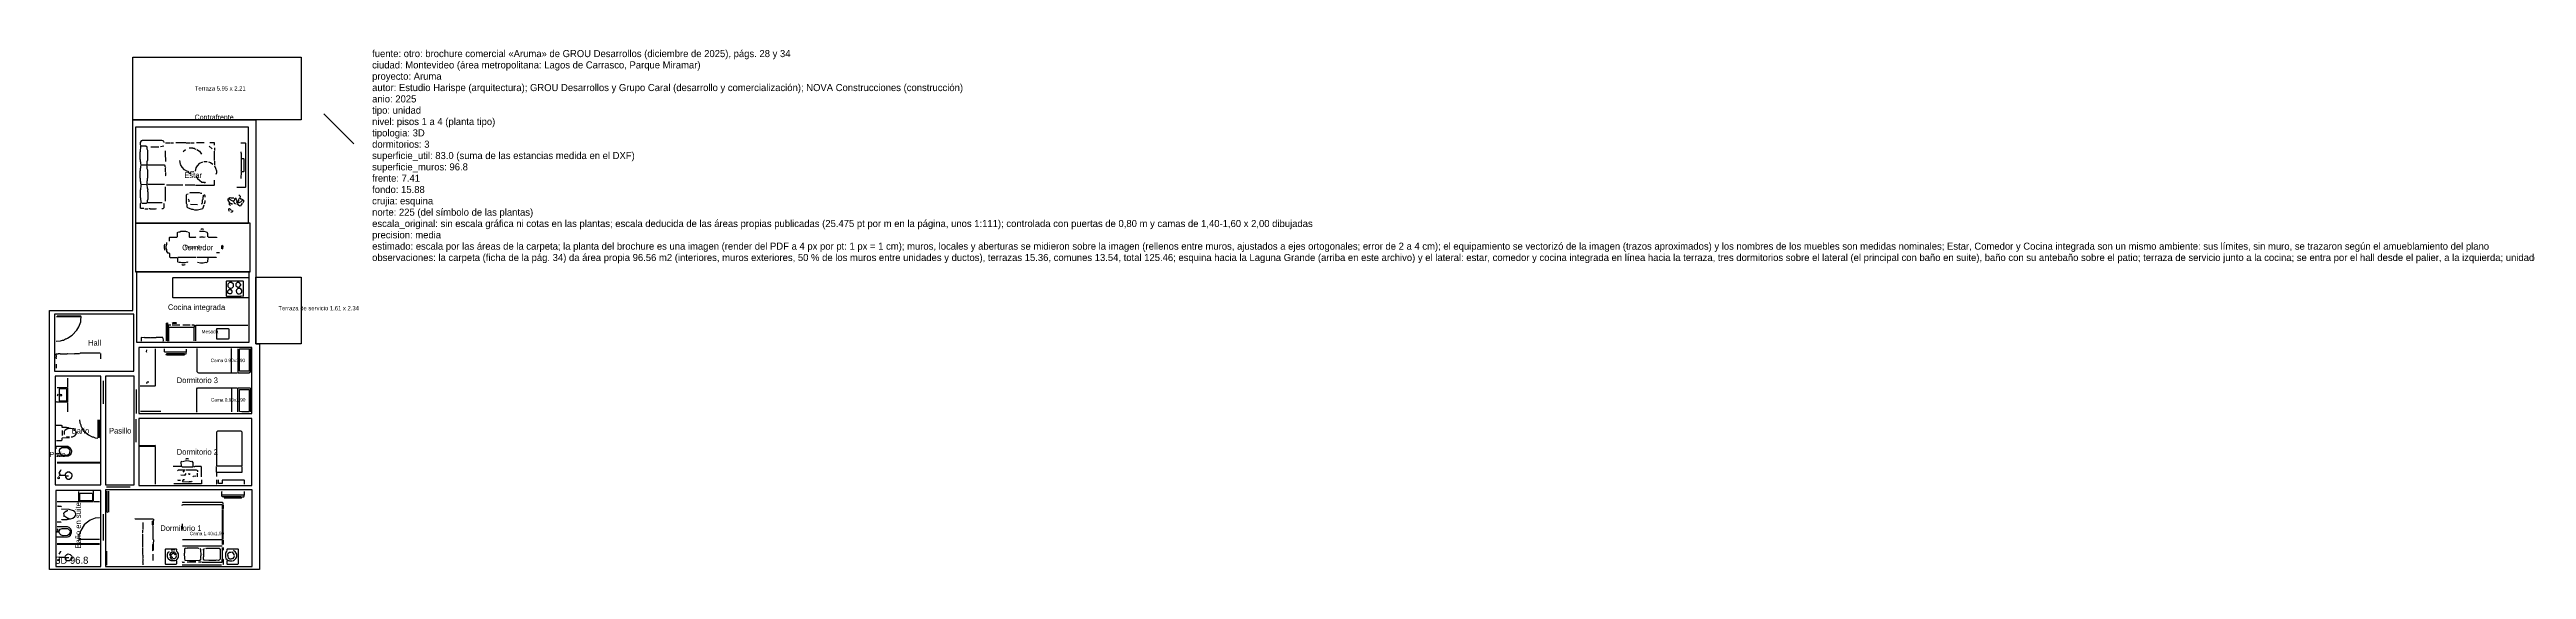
# Model space of a CAD drawing. Header units: metres. Extents: x 0 to 133, y 0 to 18.
# Drawn here: x 0 to 87.5, y 0 to 18.4 of the extents above; entities that cross this region are included whole.
import ezdxf

# ---------------------------------------------------------------- set-up
doc = ezdxf.new("R2010")
doc.units = ezdxf.units.M
for name, color, linetype in [('Trazo_Cotas', 9, 'Continuous'), ('Trazo_Datos', 7, 'Continuous'), ('Trazo_Entrada', 1, 'Continuous'), ('Trazo_Equipamiento', 8, 'Continuous'), ('Trazo_Estancias', 3, 'Continuous'), ('Trazo_Fachada', 30, 'Continuous'), ('Trazo_Norte', 1, 'Continuous'), ('Trazo_Puertas', 1, 'Continuous'), ('Trazo_Unidad', 7, 'Continuous'), ('Trazo_Ventanas', 5, 'Continuous')]:
    doc.layers.add(name, color=color, linetype=linetype)

msp = doc.modelspace()

# ---------------------------------------------------------------- linework, layer by layer
at = {"layer": 'Trazo_Cotas'}
for points in [[(8.89, 15.88), (2.94, 15.88), (2.94, 18.09), (8.89, 18.09)], [(8.89, 7.97), (7.28, 7.97), (7.28, 10.32), (8.89, 10.32)]]:
    msp.add_lwpolyline(points, close=True, dxfattribs=at)
at = {"layer": 'Trazo_Entrada'}
msp.add_line((0, 8.06), (0, 8.93), dxfattribs=at)
at = {"layer": 'Trazo_Equipamiento', "color": 9}
for p, q in [((3.58, 14.92), (3.86, 14.92)), ((4.04, 14.95), (3.92, 14.92)), ((4.1, 15.06), (4.26, 15.06)), ((4.28, 15.06), (4.38, 15.06)), ((4.81, 15.06), (4.46, 15.06)), ((4.83, 15.06), (4.98, 15.06)), ((5, 15.06), (5.11, 15.06)), ((5.46, 15.06), (5.19, 15.06)), ((5.64, 14.95), (5.74, 14.85)), ((5.82, 14.89), (5.82, 14.79)), ((4.09, 14.04), (4.09, 14.17)), ((4.62, 14.31), (4.6, 14.44)), ((4.8, 14.82), (4.72, 14.75)), ((5.1, 14.04), (4.98, 14.03)), ((5.45, 14.4), (5.56, 14.4)), ((5.82, 14.44), (5.82, 14.77)), ((5.82, 14.42), (5.82, 14.27)), ((6.77, 14.04), (6.76, 13.81)), ((3.43, 13.58), (3.24, 13.59)), ((4.06, 13.59), (3.46, 13.59)), ((4.71, 13.57), (4.13, 13.57)), ((5.13, 13.57), (4.79, 13.57)), ((3.37, 12.73), (3.47, 12.73)), ((5.22, 12.88), (4.98, 12.89)), ((6.36, 12.75), (6.43, 12.68)), ((6.72, 12.83), (6.61, 12.91)), ((6.08, 11.32), (6.08, 11.44)), ((1.11, 8.92), (0.24, 8.92)), ((1.8, 7.63), (1.8, 7.44)), ((4.05, 7.79), (4.05, 7.68)), ((4.83, 7.67), (4.06, 7.67)), ((4.84, 7.68), (4.84, 7.78)), ((6.42, 6.95), (6.42, 7.8)), ((6.65, 7.79), (6.65, 6.95)), ((6.42, 6.4), (6.42, 5.56)), ((6.43, 6.94), (6.64, 6.94)), ((6.43, 6.41), (6.64, 6.41)), ((6.65, 5.57), (6.65, 6.4)), ((5.9, 3.44), (5.9, 3.64)), ((6.79, 3.65), (5.91, 3.65)), ((2.08, 2.76), (2.08, 2.02)), ((5.23, 3.27), (5.22, 3.4)), ((5.9, 3.42), (5.9, 3.28)), ((6.09, 2.63), (6.87, 2.63)), ((6.88, 2.64), (6.88, 2.75)), ((6.78, 2.57), (6.17, 2.57)), ((3.29, 1.66), (3.29, 1.41)), ((3.66, 1.06), (3.66, 1.55)), ((4.68, 1.61), (4.68, 1.41)), ((4.7, 1.06), (6.1, 1.06)), ((2.02, 0.15), (2.02, 0.65)), ((3.66, 0.32), (3.66, 0.54)), ((4.68, 0.16), (6.07, 0.16)), ((5.16, 0.26), (4.86, 0.26)), ((5.37, 0.26), (5.26, 0.26)), ((6.11, 0.37), (6.11, 0.67))]:
    msp.add_line(p, q, dxfattribs=at)
at = {"layer": 'Trazo_Equipamiento', "color": 8}
for p, q in [((4.2, 8.54), (4.2, 8.06)), ((4.33, 8.64), (4.6, 8.64)), ((4.71, 8.64), (4.97, 8.64)), ((5.11, 8.07), (5.11, 8.54)), ((0.63, 6.41), (0.27, 6.41)), ((0.63, 6.76), (0.63, 6.42)), ((0.63, 6.4), (0.63, 5.92)), ((0.63, 5.9), (0.63, 5.57)), ((1.71, 5.28), (1.71, 4.65)), ((0.44, 4.91), (0.44, 4.73)), ((0.7, 4.65), (0.45, 4.63)), ((0.53, 4.76), (0.53, 4.88)), ((1.77, 3.78), (0.27, 3.78)), ((0.27, 3.76), (1.77, 3.76)), ((0.57, 3.31), (0.67, 3.31)), ((1.04, 2.41), (1.04, 2.75)), ((1.54, 2.76), (1.54, 2.41)), ((0.27, 2.4), (1.03, 2.4)), ((1.05, 2.4), (1.53, 2.4)), ((1.55, 2.4), (1.76, 2.4)), ((0.27, 0.92), (1.76, 0.92)), ((0.27, 0.89), (1.76, 0.89)), ((1.04, 1.07), (1.76, 1.07))]:
    msp.add_line(p, q, dxfattribs=at)
at = {"layer": 'Trazo_Equipamiento', "color": 9}
for points in [[(4.05, 15.07), (4.03, 15.12), (3.96, 15.14), (3.8, 15.14), (3.79, 15.15), (3.27, 15.14), (3.26, 15.13), (3.23, 15.13), (3.2, 15.08), (3.2, 15), (3.22, 14.96)], [(3.23, 14.29), (3.22, 14.31), (3.22, 14.38), (3.21, 14.39), (3.21, 14.47), (3.2, 14.48), (3.2, 14.75), (3.21, 14.76), (3.22, 14.94)], [(3.45, 14.29), (3.45, 14.4), (3.47, 14.46), (3.47, 14.79), (3.45, 14.84), (3.45, 14.91), (3.4, 14.95), (3.36, 14.94), (3.33, 14.95), (3.23, 14.95)], [(5.18, 14.83), (5.14, 14.84), (5.12, 14.86), (5.07, 14.86), (5.06, 14.87), (4.93, 14.87)], [(5.82, 14.98), (5.82, 15.06), (5.66, 15.06)], [(6.76, 15.06), (6.91, 15.06), (6.92, 15.05), (6.92, 13.5), (6.91, 13.49), (6.61, 13.49)], [(3.23, 13.6), (3.22, 13.62), (3.22, 13.69), (3.21, 13.7), (3.21, 13.81), (3.2, 13.82), (3.2, 14.07), (3.21, 14.08), (3.21, 14.17), (3.22, 14.18), (3.22, 14.25), (3.23, 14.27)], [(3.44, 14.27), (3.42, 14.28), (3.24, 14.28)], [(3.45, 13.6), (3.45, 13.72), (3.46, 13.73), (3.46, 13.82), (3.47, 13.83), (3.47, 14.1), (3.45, 14.14), (3.45, 14.26)], [(4.11, 14.19), (4.08, 14.22), (4.08, 14.26), (4.06, 14.28), (3.46, 14.28)], [(4.1, 14.56), (4.1, 14.75), (4.09, 14.78)], [(4.1, 14.54), (4.09, 14.53), (4.09, 14.4)], [(4.1, 14.02), (4.11, 14.01), (4.1, 14), (4.1, 13.91), (4.11, 13.9)], [(4.92, 14.03), (4.9, 14.05), (4.85, 14.06), (4.77, 14.11), (4.68, 14.2), (4.62, 14.3)], [(4.97, 14.02), (4.97, 13.99), (4.96, 13.98), (4.93, 13.98), (4.92, 14)], [(5.15, 14.06), (5.18, 14.18), (5.22, 14.25), (5.31, 14.34), (5.41, 14.39)], [(5.2, 14.83), (5.29, 14.77), (5.37, 14.66)], [(5.61, 14.39), (5.68, 14.37), (5.76, 14.31)], [(5.82, 14.25), (5.86, 14.17), (5.89, 14.07), (5.89, 14), (5.87, 13.94)], [(6.76, 14.75), (6.76, 14.71), (6.77, 14.7), (6.77, 14.51), (6.78, 14.5)], [(6.77, 14.06), (6.78, 14.1), (6.78, 14.49)], [(6.78, 14.05), (6.86, 14.05), (6.87, 14.06), (6.87, 14.49), (6.86, 14.5), (6.79, 14.5)], [(3.23, 13.58), (3.22, 13.57), (3.21, 13.4), (3.2, 13.39), (3.2, 13.13), (3.21, 13.12), (3.22, 12.94)], [(3.44, 13.57), (3.45, 13.47), (3.47, 13.4), (3.46, 13.38), (3.46, 13.34), (3.47, 13.33), (3.47, 13.07), (3.45, 13.02), (3.45, 12.95)], [(4.09, 13), (4.09, 13.13), (4.1, 13.14), (4.09, 13.51)], [(4.85, 12.91), (4.84, 12.92), (4.84, 13.23), (4.85, 13.25), (4.9, 13.26)], [(5.38, 13.28), (5.35, 13.28), (5.29, 13.3), (4.96, 13.3), (4.94, 13.29)], [(5.15, 13.57), (5.81, 13.57), (5.82, 13.58), (5.82, 13.75)], [(5.17, 13.91), (5.22, 13.81), (5.29, 13.74), (5.38, 13.68), (5.47, 13.67), (5.5, 13.64)], [(5.38, 12.9), (5.38, 12.92), (5.4, 12.94), (5.4, 13.05), (5.42, 13.08), (5.42, 13.14), (5.44, 13.18), (5.44, 13.22)], [(5.5, 13.14), (5.5, 13.19), (5.45, 13.23)], [(6.32, 13.1), (6.37, 13.13), (6.4, 13.12), (6.51, 13.12)], [(6.55, 13.12), (6.59, 13.08), (6.61, 13.02), (6.61, 12.98), (6.6, 12.97), (6.61, 12.95)], [(6.68, 13.23), (6.73, 13.18), (6.73, 13.14), (6.72, 13.13)], [(3.33, 12.74), (3.23, 12.74), (3.21, 12.76), (3.21, 12.92), (3.22, 12.93)], [(3.26, 12.93), (3.42, 12.93), (3.44, 12.95)], [(3.98, 12.94), (3.94, 12.95), (3.9, 12.94), (3.88, 12.95), (3.52, 12.95), (3.51, 12.94), (3.46, 12.95)], [(3.77, 12.73), (3.73, 12.72), (3.56, 12.72), (3.55, 12.73), (3.51, 12.73)], [(3.96, 12.74), (4.01, 12.74), (4.05, 12.78), (4.05, 12.9), (4.04, 12.92)], [(4.85, 12.9), (4.85, 12.8), (4.87, 12.78), (5.01, 12.72), (5.06, 12.72), (5.12, 12.7), (5.23, 12.7), (5.41, 12.75), (5.43, 12.77), (5.46, 12.88)], [(4.93, 12.98), (4.93, 13.03), (4.91, 13.08)], [(5.48, 13.03), (5.48, 12.97), (5.46, 12.9)], [(6.31, 13.09), (6.3, 13.08), (6.3, 13.04), (6.36, 12.95)], [(6.49, 13), (6.47, 13), (6.32, 13.09)], [(6.36, 12.64), (6.33, 12.69), (6.33, 12.73), (6.35, 12.75)], [(6.4, 12.85), (6.36, 12.88), (6.35, 12.91), (6.36, 12.95)], [(6.36, 12.95), (6.42, 12.92), (6.45, 12.89)], [(6.46, 12.67), (6.46, 12.64), (6.44, 12.62), (6.41, 12.62), (6.4, 12.63)], [(6.53, 13.1), (6.53, 13.04), (6.5, 13)], [(6.5, 12.99), (6.52, 12.95), (6.57, 12.91)], [(6.62, 12.95), (6.68, 13.01), (6.68, 13.05), (6.7, 13.1)], [(6.82, 13.05), (6.74, 12.97), (6.68, 12.95), (6.63, 12.94)], [(6.82, 13.05), (6.78, 13.07), (6.75, 13.07), (6.71, 13.11)], [(6.74, 12.83), (6.78, 12.87), (6.81, 12.93)], [(6.84, 13.05), (6.85, 13.04), (6.85, 12.99), (6.84, 12.96), (6.82, 12.95)], [(4.08, 11.26), (4.06, 11.34), (4.06, 11.45), (4.08, 11.5)], [(4.14, 11.22), (4.14, 11.28), (4.12, 11.35), (4.12, 11.42), (4.14, 11.48), (4.14, 11.54)], [(4.23, 11.59), (4.24, 11.6), (4.24, 11.72), (4.25, 11.73), (4.49, 11.73), (4.52, 11.76), (4.52, 11.9), (4.54, 11.91)], [(4.88, 11.91), (4.81, 11.93), (4.64, 11.93), (4.6, 11.91), (4.55, 11.91)], [(4.9, 11.91), (4.92, 11.9), (4.93, 11.88), (4.93, 11.74), (4.94, 11.73), (5.15, 11.73), (5.17, 11.75)], [(5.54, 11.91), (5.46, 11.93), (5.39, 11.93), (5.38, 11.94), (5.37, 11.93), (5.29, 11.93)], [(5.3, 11.74), (5.32, 11.73), (5.34, 11.74), (5.42, 11.74), (5.43, 11.73), (5.5, 11.74)], [(5.44, 12), (5.43, 12.01), (5.35, 12.01), (5.34, 12)], [(5.59, 11.75), (5.59, 11.85), (5.56, 11.91)], [(5.6, 11.74), (5.61, 11.73), (5.89, 11.73), (5.9, 11.71)], [(6.09, 11.45), (6.11, 11.44), (6.12, 11.41), (6.11, 11.32), (6.09, 11.31)], [(4.14, 11.21), (4.16, 11.18), (4.22, 11.18), (4.24, 11.16), (4.24, 11.04), (4.26, 11.02), (4.5, 11.02), (4.51, 11.01)], [(4.52, 11), (4.52, 10.87), (4.55, 10.84)], [(4.92, 11.01), (4.91, 11.02), (4.54, 11.02), (4.53, 11.01)], [(4.89, 10.84), (4.86, 10.85), (4.78, 10.83), (4.67, 10.83), (4.62, 10.84), (4.58, 10.84)], [(4.78, 10.77), (4.76, 10.75), (4.69, 10.75), (4.67, 10.77)], [(5.17, 11.01), (5.16, 11.02), (4.94, 11.02), (4.93, 11.01)], [(5.58, 11.01), (5.57, 11.02), (5.21, 11.02), (5.2, 11.01)], [(5.22, 10.85), (5.33, 10.83), (5.43, 10.83), (5.52, 10.85), (5.55, 10.84)], [(5.59, 11), (5.58, 10.86), (5.56, 10.84)], [(5.89, 11.03), (5.88, 11.02), (5.6, 11.02), (5.59, 11.01)], [(6, 11.18), (5.91, 11.18), (5.9, 11.19)], [(0.23, 8.06), (0.39, 8.07), (0.46, 8.1), (0.49, 8.1), (0.56, 8.14), (0.59, 8.14), (0.64, 8.17), (0.8, 8.27), (0.96, 8.45), (1.03, 8.57), (1.1, 8.74), (1.1, 8.82), (1.11, 8.83), (1.12, 8.91)], [(0.27, 8.96), (1.11, 8.96), (1.12, 8.93)], [(0.24, 7.44), (0.23, 7.48), (0.24, 7.51), (0.23, 7.61)], [(0.24, 7.62), (0.26, 7.61), (0.31, 7.61), (0.32, 7.62), (0.37, 7.62), (0.38, 7.61), (0.62, 7.61), (0.63, 7.62), (0.88, 7.61), (0.89, 7.62), (1.03, 7.62), (1.06, 7.63)], [(0.24, 7.11), (0.24, 7.24), (0.25, 7.25)], [(1.79, 7.64), (1.08, 7.64), (1.07, 7.63)], [(3.73, 7.79), (3.73, 6.48), (3.72, 6.47), (3.2, 6.47)], [(3.43, 7.66), (3.42, 7.68), (3.43, 7.76)], [(4.76, 7.6), (4.74, 7.57), (4.13, 7.57), (4.12, 7.6)], [(4.13, 7.61), (4.14, 7.62), (4.75, 7.62), (4.76, 7.61)], [(4.77, 7.61), (4.82, 7.61), (4.84, 7.66)], [(5.2, 7.8), (5.2, 6.99), (5.24, 6.95), (5.26, 6.94), (6.42, 6.94)], [(6.66, 6.94), (7.04, 6.94), (7.09, 6.98), (7.09, 7.8)], [(3.51, 6.61), (3.45, 6.61), (3.42, 6.59), (3.43, 6.57)], [(5.21, 5.55), (5.2, 5.56), (5.2, 6.38), (5.22, 6.41), (6.42, 6.41)], [(6.66, 6.41), (7.07, 6.41), (7.09, 6.39), (7.1, 6.37), (7.1, 5.57)], [(3.21, 5.58), (3.22, 5.59), (3.93, 5.59)], [(3.19, 4.38), (3.73, 4.38), (3.74, 4.39)], [(6.8, 3.66), (6.8, 4.85), (6.77, 4.88), (5.93, 4.88), (5.9, 4.85), (5.9, 3.66)], [(3.19, 4.35), (3.72, 4.35), (3.73, 4.34), (3.73, 3.01)], [(4.65, 3.63), (4.39, 3.63), (4.37, 3.64)], [(4.52, 3.49), (4.55, 3.52), (4.77, 3.52), (4.78, 3.51)], [(4.66, 3.64), (4.65, 3.8), (4.67, 3.82)], [(4.67, 3.63), (4.68, 3.62), (5.06, 3.62)], [(4.7, 3.81), (4.84, 3.85), (4.92, 3.84), (5, 3.81), (5.02, 3.82)], [(4.75, 3.43), (4.73, 3.45), (4.73, 3.47), (4.78, 3.5)], [(4.81, 3.9), (4.83, 3.92), (4.88, 3.92), (4.91, 3.9)], [(4.82, 3.51), (4.83, 3.52), (5.18, 3.52), (5.22, 3.5), (5.23, 3.45)], [(5.07, 3.63), (5.07, 3.78), (5.04, 3.82)], [(5.37, 3.27), (5.37, 3.61), (5.35, 3.63), (5.13, 3.63), (5.12, 3.62), (5.08, 3.62)], [(5.91, 3.43), (6.79, 3.43), (6.8, 3.44), (6.8, 3.64)], [(2.07, 2.01), (2.04, 2.02), (2.04, 2.76)], [(5.37, 3.16), (5.37, 3.04), (5.36, 3.02), (4.39, 3.02)], [(4.52, 3.17), (4.54, 3.15), (4.62, 3.15)], [(4.81, 3.39), (4.77, 3.32), (4.63, 3.33)], [(4.77, 3.16), (4.76, 3.17), (4.72, 3.17), (4.69, 3.13), (4.69, 3.1)], [(5.02, 3.12), (5.01, 3.09), (4.93, 3.09), (4.92, 3.08), (4.7, 3.09)], [(4.91, 3.4), (4.92, 3.36), (4.95, 3.36), (4.97, 3.39)], [(5.17, 3.29), (5.07, 3.28), (5.06, 3.27)], [(5.9, 3.16), (5.9, 3.02), (5.91, 3.01)], [(6.88, 3.01), (6.88, 3.14), (6.87, 3.15), (6.1, 3.15), (6.09, 3.14), (6.09, 3.04), (6.08, 3.03), (5.97, 3.03), (5.96, 3.04), (5.96, 3.16)], [(6.08, 2.64), (6.08, 2.74), (6.09, 2.76)], [(3.01, 1.78), (3.02, 1.79), (3.64, 1.79), (3.67, 1.77), (3.67, 1.73), (3.66, 1.72)], [(4.68, 2.26), (4.69, 2.29), (6.09, 2.29)], [(6.13, 2.3), (6.13, 2.34), (6.11, 2.36), (4.7, 2.36), (4.69, 2.35)], [(6.15, 2.57), (6.1, 2.57), (6.08, 2.62)], [(6.1, 2.28), (6.1, 2.15), (6.11, 2.14)], [(6.11, 2.12), (6.1, 2.11), (6.1, 1.08), (6.11, 1.07)], [(6.13, 2.28), (6.13, 2.15), (6.12, 2.14)], [(6.12, 1.07), (6.13, 1.08), (6.13, 2.11), (6.12, 2.12)], [(6.16, 2.56), (6.17, 2.53), (6.78, 2.53), (6.79, 2.56)], [(6.8, 2.57), (6.86, 2.57), (6.88, 2.62)], [(3.27, 1.3), (3.29, 1.31), (3.29, 1.39)], [(3.29, 0.8), (3.29, 1.16), (3.28, 1.17), (3.29, 1.18), (3.29, 1.25)], [(3.65, 1.56), (3.64, 1.57), (3.64, 1.7), (3.66, 1.72)], [(3.66, 0.89), (3.64, 0.87), (3.64, 0.67), (3.65, 0.66)], [(3.67, 1.57), (3.67, 1.71), (3.66, 1.72)], [(3.66, 1.06), (3.67, 1.05), (3.66, 0.89)], [(3.67, 0.67), (3.67, 0.88), (3.66, 0.89)], [(6.11, 1.04), (6.1, 1.03), (6.1, 0.89), (6.11, 0.88)], [(6.12, 1.04), (6.13, 1.03), (6.13, 0.89), (6.12, 0.88)], [(3.28, 0.52), (3.29, 0.53), (3.29, 0.78)], [(3.28, 0.52), (3.29, 0.51), (3.29, 0.4)], [(3.28, 0.38), (3.29, 0.37), (3.29, 0.28), (3.28, 0.27)], [(3.28, 0.26), (3.29, 0.25), (3.29, 0.16)], [(4.47, 0.32), (4.48, 0.31), (4.48, 0.2), (4.46, 0.18), (4.11, 0.18), (4.1, 0.19), (4.1, 0.72), (4.11, 0.73), (4.47, 0.73), (4.48, 0.72), (4.48, 0.68), (4.47, 0.67)], [(4.46, 0.32), (4.42, 0.3), (4.3, 0.3), (4.28, 0.32), (4.26, 0.32), (4.19, 0.38), (4.16, 0.44), (4.16, 0.54), (4.19, 0.61), (4.23, 0.64)], [(4.35, 0.61), (4.32, 0.61), (4.26, 0.56), (4.24, 0.51), (4.26, 0.49), (4.28, 0.49)], [(4.26, 0.44), (4.26, 0.42), (4.3, 0.38), (4.35, 0.37)], [(4.29, 0.69), (4.34, 0.69), (4.35, 0.7), (4.42, 0.69)], [(4.29, 0.5), (4.3, 0.53), (4.35, 0.57)], [(4.35, 0.42), (4.33, 0.42), (4.3, 0.46), (4.29, 0.49)], [(4.43, 0.5), (4.42, 0.53), (4.36, 0.57)], [(4.47, 0.5), (4.48, 0.53), (4.46, 0.56), (4.41, 0.61), (4.37, 0.61)], [(4.47, 0.48), (4.46, 0.42), (4.41, 0.38), (4.37, 0.37)], [(4.47, 0.32), (4.54, 0.41), (4.55, 0.44), (4.55, 0.55), (4.52, 0.61), (4.47, 0.66)], [(4.68, 0.28), (4.69, 0.26), (4.77, 0.26)], [(4.69, 0.84), (4.74, 0.84), (4.75, 0.83), (5.99, 0.83), (6, 0.84), (6.05, 0.83), (6.08, 0.84), (6.09, 0.83)], [(5.27, 0.75), (5.26, 0.74), (5.25, 0.75), (4.86, 0.75), (4.85, 0.74), (4.81, 0.75), (4.78, 0.74), (4.76, 0.7), (4.76, 0.58), (4.75, 0.57), (4.76, 0.37), (4.78, 0.33), (4.94, 0.32), (5.17, 0.32), (5.32, 0.33), (5.35, 0.38), (5.34, 0.4), (5.34, 0.48), (5.35, 0.49), (5.34, 0.71), (5.32, 0.74)], [(5.39, 0.26), (6.09, 0.26), (6.1, 0.27), (6.1, 0.35), (6.11, 0.36)], [(5.51, 0.75), (5.54, 0.74), (5.55, 0.75), (5.99, 0.75), (6.02, 0.71), (6.02, 0.36), (5.99, 0.33), (5.95, 0.32), (5.9, 0.33), (5.86, 0.32), (5.63, 0.32), (5.46, 0.33), (5.44, 0.36), (5.44, 0.45), (5.45, 0.46), (5.45, 0.52), (5.44, 0.53), (5.45, 0.56), (5.45, 0.67), (5.44, 0.68), (5.44, 0.72), (5.47, 0.74)], [(6.1, 0.78), (6.1, 0.69), (6.11, 0.68)], [(6.13, 0.78), (6.13, 0.69), (6.12, 0.68)], [(6.12, 0.36), (6.13, 0.35), (6.13, 0.18), (6.12, 0.17)], [(6.27, 0.65), (6.24, 0.62), (6.21, 0.56), (6.21, 0.43), (6.23, 0.39), (6.27, 0.35), (6.28, 0.32)], [(6.27, 0.67), (6.27, 0.72), (6.28, 0.73), (6.65, 0.73), (6.66, 0.72), (6.66, 0.2), (6.64, 0.18), (6.28, 0.18), (6.27, 0.19), (6.27, 0.31), (6.28, 0.32)], [(6.3, 0.49), (6.29, 0.51), (6.31, 0.57), (6.36, 0.61), (6.4, 0.61), (6.41, 0.6)], [(6.3, 0.49), (6.29, 0.46), (6.31, 0.41), (6.37, 0.37), (6.41, 0.37)], [(6.29, 0.32), (6.33, 0.32), (6.35, 0.3), (6.46, 0.3)], [(6.52, 0.5), (6.52, 0.53), (6.47, 0.6), (6.45, 0.61), (6.42, 0.6)], [(6.52, 0.48), (6.51, 0.43), (6.46, 0.38), (6.42, 0.37)], [(6.48, 0.32), (6.51, 0.32), (6.58, 0.39), (6.61, 0.45), (6.61, 0.54), (6.57, 0.61), (6.5, 0.67)]]:
    msp.add_lwpolyline(points, dxfattribs=at)
at = {"layer": 'Trazo_Equipamiento', "color": 8}
for points in [[(7.01, 10.3), (4.35, 10.3), (4.34, 10.29), (4.34, 9.61), (4.35, 9.6), (7.01, 9.6)], [(3.23, 8.18), (3.23, 8.07), (3.24, 8.06)], [(4, 8.19), (3.76, 8.19), (3.75, 8.18), (3.59, 8.18), (3.58, 8.19), (3.56, 8.18), (3.36, 8.18), (3.35, 8.19), (3.26, 8.18), (3.24, 8.19)], [(4.01, 8.06), (4.02, 8.08), (4.01, 8.18)], [(4.13, 8.07), (4.13, 8.7), (4.16, 8.71), (4.17, 8.7), (4.17, 8.06)], [(4.2, 8.56), (4.2, 8.63), (4.21, 8.64), (4.28, 8.64)], [(4.21, 8.55), (4.64, 8.55), (4.65, 8.56)], [(4.48, 8.7), (4.47, 8.71), (4.36, 8.71), (4.33, 8.69)], [(4.48, 8.7), (4.47, 8.69), (4.41, 8.69), (4.34, 8.67)], [(4.65, 8.56), (4.66, 8.55), (5.1, 8.55)], [(5.02, 8.64), (5.1, 8.64), (5.11, 8.63), (5.11, 8.56)], [(5.16, 8.07), (5.16, 8.62), (5.17, 8.63), (7, 8.63)], [(0.63, 5.91), (0.26, 5.91), (0.23, 5.93)], [(1.06, 5.28), (1.07, 5.18), (1.1, 5.11), (1.1, 5.07), (1.19, 4.91), (1.27, 4.83), (1.37, 4.75), (1.5, 4.68), (1.54, 4.68), (1.61, 4.65), (1.7, 4.64)], [(1.75, 5.28), (1.75, 4.66), (1.74, 4.65)], [(0.23, 5.1), (0.41, 5.1), (0.43, 5.08), (0.43, 5.03), (0.44, 5.02)], [(0.44, 4.63), (0.43, 4.62), (0.43, 4.56), (0.41, 4.54), (0.25, 4.54)], [(0.45, 5.02), (0.59, 5.02), (0.6, 5.01), (0.66, 5.01), (0.68, 4.99)], [(0.68, 4.99), (0.65, 4.96), (0.63, 4.96), (0.59, 4.94), (0.53, 4.89)], [(0.6, 4.7), (0.65, 4.68), (0.71, 4.68)], [(0.68, 4.99), (0.74, 4.99), (0.85, 4.96), (0.92, 4.89), (0.94, 4.84), (0.93, 4.78), (0.87, 4.71), (0.8, 4.67), (0.76, 4.67)], [(0.23, 4.26), (0.23, 4.34), (0.24, 4.35), (0.65, 4.35), (0.73, 4.3), (0.78, 4.2), (0.78, 4.15), (0.74, 4.05), (0.66, 4), (0.26, 4)], [(0.39, 3.53), (0.4, 3.51), (0.37, 3.48), (0.37, 3.47), (0.33, 3.41)], [(0.32, 3.28), (0.34, 3.26), (0.34, 3.21), (0.31, 3.2), (0.29, 3.25)], [(0.33, 3.41), (0.36, 3.38), (0.36, 3.35), (0.34, 3.33)], [(0.54, 3.32), (0.35, 3.32), (0.34, 3.33)], [(0.42, 2.21), (0.41, 2.22), (0.32, 2.22), (0.31, 2.23), (0.27, 2.22)], [(0.69, 1.79), (0.74, 1.79), (0.82, 1.81), (0.89, 1.87), (0.93, 1.92), (0.93, 1.96), (0.89, 2.03), (0.85, 2.07), (0.69, 2.12), (0.43, 2.13), (0.42, 2.14)], [(0.42, 1.75), (0.43, 1.76), (0.62, 1.76), (0.63, 1.77), (0.67, 1.77), (0.69, 1.79)], [(0.69, 1.79), (0.61, 1.82), (0.54, 1.87), (0.5, 1.88), (0.52, 1.91), (0.51, 2)], [(0.52, 2.01), (0.58, 2.06), (0.6, 2.06), (0.62, 2.08), (0.65, 2.08)], [(1.76, 1.83), (1.75, 1.82), (1.61, 1.81), (1.43, 1.74), (1.29, 1.64), (1.22, 1.57), (1.1, 1.38), (1.06, 1.26), (1.04, 1.24), (1.03, 1.08)], [(0.26, 1.15), (0.64, 1.15), (0.68, 1.16), (0.74, 1.21), (0.78, 1.3), (0.78, 1.36), (0.75, 1.42), (0.69, 1.48), (0.63, 1.51), (0.27, 1.51)], [(0.41, 1.68), (0.4, 1.67), (0.27, 1.67)], [(0.32, 0.38), (0.34, 0.36), (0.34, 0.32), (0.35, 0.32), (0.31, 0.31), (0.29, 0.35)], [(0.54, 0.42), (0.35, 0.42), (0.33, 0.44)], [(0.34, 0.54), (0.4, 0.63), (0.4, 0.65)], [(0.68, 0.41), (0.57, 0.41), (0.56, 0.4)]]:
    msp.add_lwpolyline(points, dxfattribs=at)
for points in [[(6.76, 9.65), (6.77, 9.66), (6.84, 9.65), (6.85, 9.66), (6.85, 10.17), (6.84, 10.18), (6.25, 10.18), (6.24, 10.17), (6.24, 9.66), (6.25, 9.65)], [(6.36, 9.73), (6.32, 9.74), (6.29, 9.78), (6.29, 9.84), (6.34, 9.88), (6.4, 9.88), (6.44, 9.83), (6.45, 9.8), (6.42, 9.75), (6.41, 9.73)], [(6.41, 9.93), (6.45, 9.94), (6.49, 9.99), (6.49, 10.07), (6.43, 10.13), (6.36, 10.13), (6.3, 10.07), (6.3, 9.99), (6.36, 9.93)], [(6.69, 9.97), (6.75, 10.04), (6.75, 10.06), (6.69, 10.13), (6.63, 10.13), (6.58, 10.08), (6.58, 10.01), (6.65, 9.97)], [(6.71, 9.73), (6.75, 9.74), (6.79, 9.79), (6.79, 9.86), (6.74, 9.92), (6.65, 9.92), (6.6, 9.87), (6.59, 9.84), (6.6, 9.78), (6.65, 9.73)], [(6.32, 8.14), (6.34, 8.16), (6.34, 8.48), (6.32, 8.5), (5.9, 8.5), (5.9, 8.14)], [(0.28, 6.14), (0.3, 6.15), (0.29, 6.18), (0.27, 6.17)], [(0.34, 5.96), (0.35, 5.95), (0.59, 5.95), (0.61, 5.97), (0.61, 6.36), (0.59, 6.38), (0.35, 6.38), (0.34, 6.37)], [(0.39, 6.18), (0.38, 6.14), (0.41, 6.13), (0.43, 6.15), (0.43, 6.17)], [(0.3, 4.09), (0.29, 4.07), (0.27, 4.08), (0.28, 4.11)], [(0.4, 4.06), (0.46, 4.03), (0.62, 4.03), (0.64, 4.04), (0.72, 4.11), (0.73, 4.21), (0.64, 4.3), (0.43, 4.3), (0.35, 4.23), (0.34, 4.2), (0.35, 4.12)], [(0.56, 3.3), (0.56, 3.26), (0.61, 3.2), (0.63, 3.19), (0.71, 3.19), (0.78, 3.25), (0.8, 3.3), (0.8, 3.34), (0.79, 3.37), (0.71, 3.44), (0.63, 3.44), (0.57, 3.39), (0.55, 3.36), (0.55, 3.33)], [(1.49, 2.42), (1.09, 2.42), (1.07, 2.44), (1.07, 2.68), (1.08, 2.69), (1.5, 2.69), (1.52, 2.67), (1.52, 2.45)], [(0.27, 1.4), (0.28, 1.38), (0.3, 1.41), (0.28, 1.42)], [(0.3, 1.34), (0.3, 1.32), (0.28, 1.31), (0.27, 1.34), (0.28, 1.35)], [(0.72, 1.28), (0.67, 1.22), (0.63, 1.2), (0.48, 1.19), (0.41, 1.21), (0.36, 1.26), (0.34, 1.31), (0.34, 1.36), (0.38, 1.42), (0.41, 1.44), (0.44, 1.45), (0.63, 1.45), (0.66, 1.44), (0.71, 1.39), (0.73, 1.36)], [(0.55, 0.43), (0.56, 0.48), (0.61, 0.53), (0.65, 0.55), (0.73, 0.53), (0.79, 0.47), (0.8, 0.44), (0.79, 0.37), (0.71, 0.3), (0.63, 0.3), (0.6, 0.32), (0.56, 0.36), (0.56, 0.4)]]:
    msp.add_lwpolyline(points, close=True, dxfattribs=at)
at = {"layer": 'Trazo_Equipamiento', "color": 9}
for points in [[(7.05, 7.01), (7.04, 7), (6.72, 7), (6.71, 7.01), (6.71, 7.78), (6.72, 7.79), (7.04, 7.79), (7.05, 7.78)], [(7.04, 5.57), (7, 5.56), (6.79, 5.56), (6.71, 5.58), (6.71, 6.35), (6.72, 6.36), (7.04, 6.36), (7.05, 6.35), (7.05, 5.58)]]:
    msp.add_lwpolyline(points, close=True, dxfattribs=at)
at = {"layer": 'Trazo_Estancias', "color": 2}
msp.add_lwpolyline([(3.04, 15.62), (3.04, 12.23), (7.03, 12.23), (7.03, 15.62)], close=True, dxfattribs=at)
at = {"layer": 'Trazo_Estancias', "color": 40}
msp.add_lwpolyline([(3.04, 12.23), (3.04, 10.51), (7.08, 10.51), (7.08, 12.23)], close=True, dxfattribs=at)
at = {"layer": 'Trazo_Estancias', "color": 30}
msp.add_lwpolyline([(3.07, 10.51), (3.07, 8.02), (7.05, 8.02), (7.05, 10.51)], close=True, dxfattribs=at)
at = {"layer": 'Trazo_Estancias', "color": 8}
for points in [[(0.18, 9.01), (0.18, 7), (2.98, 7), (2.98, 9.01)], [(1.98, 6.82), (1.98, 2.99), (2.99, 2.99), (2.99, 6.82)]]:
    msp.add_lwpolyline(points, close=True, dxfattribs=at)
at = {"layer": 'Trazo_Estancias', "color": 5}
for points in [[(3.15, 7.84), (3.15, 5.51), (7.14, 5.51), (7.14, 7.84)], [(3.15, 5.33), (3.15, 2.97), (7.14, 2.97), (7.14, 5.33)], [(1.98, 2.81), (1.98, 0.11), (7.15, 0.11), (7.15, 2.81)]]:
    msp.add_lwpolyline(points, close=True, dxfattribs=at)
at = {"layer": 'Trazo_Estancias', "color": 4}
for points in [[(0.2, 6.82), (0.2, 2.99), (1.81, 2.99), (1.81, 6.82)], [(0.22, 2.79), (0.22, 0.11), (1.81, 0.11), (1.81, 2.79)]]:
    msp.add_lwpolyline(points, close=True, dxfattribs=at)
at = {"layer": 'Trazo_Fachada'}
for p, q in [((2.96, 15.88), (7.28, 15.88)), ((7.28, 15.88), (7.28, 7.97)), ((0, 0.02), (0, 7.91)), ((7.28, 7.97), (7.41, 7.97)), ((7.41, 7.97), (7.41, 0.02))]:
    msp.add_line(p, q, dxfattribs=at)
at = {"layer": 'Trazo_Norte'}
msp.add_line((9.69, 16.09), (10.75, 15.03), dxfattribs=at)
at = {"layer": 'Trazo_Puertas'}
for p, q in [((1.9, 5.85), (1.9, 6.66)), ((3.07, 5.51), (3.07, 6.36)), ((3.06, 4.5), (3.06, 5.31)), ((2.85, 2.9), (2.01, 2.9)), ((1.9, 1.02), (1.9, 1.95))]:
    msp.add_line(p, q, dxfattribs=at)
at = {"layer": 'Trazo_Unidad'}
msp.add_lwpolyline([(7.41, 0), (0, 0), (0, 9.14), (2.94, 9.14), (2.94, 15.88), (7.28, 15.88), (7.28, 7.97), (7.41, 7.97)], close=True, dxfattribs=at)
at = {"layer": 'Trazo_Ventanas'}
for p, q in [((4.27, 15.88), (7.02, 15.88)), ((7.28, 15.6), (7.28, 10.68)), ((7.28, 9.44), (7.28, 8.03)), ((7.41, 7.84), (7.41, 5.54)), ((7.41, 5.23), (7.41, 3.11)), ((0, 3.07), (0, 3.54)), ((7.41, 2.68), (7.41, 0.2)), ((0, 0.12), (0, 0.65))]:
    msp.add_line(p, q, dxfattribs=at)

# ---------------------------------------------------------------- texts
at = {"layer": 'Trazo_Cotas'}
for s, p in [('Terraza 5.95 x 2.21', (5.13, 16.91)), ('Terraza de servicio 1.61 x 2.34', (8.08, 9.15))]:
    msp.add_text(s, height=0.15, dxfattribs=at).set_placement(p)
at = {"layer": 'Trazo_Datos'}
for s, p in [('fuente: otro: brochure comercial «Aruma» de GROU Desarrollos (diciembre de 2025), págs. 28 y 34', (11.39, 18.09)), ('ciudad: Montevideo (área metropolitana: Lagos de Carrasco, Parque Miramar)', (11.39, 17.69)), ('proyecto: Aruma', (11.39, 17.29)), ('autor: Estudio Harispe (arquitectura); GROU Desarrollos y Grupo Caral (desarrollo y comercialización); NOVA Construcciones (construcción)', (11.39, 16.89)), ('anio: 2025', (11.39, 16.49)), ('tipo: unidad', (11.39, 16.09)), ('nivel: pisos 1 a 4 (planta tipo)', (11.39, 15.69)), ('tipologia: 3D', (11.39, 15.29)), ('dormitorios: 3', (11.39, 14.89)), ('superficie_util: 83.0 (suma de las estancias medida en el DXF)', (11.39, 14.49)), ('superficie_muros: 96.8', (11.39, 14.09)), ('frente: 7.41', (11.39, 13.69)), ('fondo: 15.88', (11.39, 13.29)), ('crujia: esquina', (11.39, 12.89)), ('escala_original: sin escala gráfica ni cotas en las plantas; escala deducida de las áreas propias publicadas (25.475 pt por m en la página, unos 1:111); controlada con puertas de 0,80 m y camas de 1,40-1,60 x 2,00 dibujadas', (11.39, 12.09)), ('norte: 225 (del símbolo de las plantas)', (11.39, 12.49)), ('estimado: escala por las áreas de la carpeta; la planta del brochure es una imagen (render del PDF a 4 px por pt: 1 px = 1 cm); muros, locales y aberturas se midieron sobre la imagen (rellenos entre muros, ajustados a ejes ortogonales; error de 2 a 4 cm); el equipamiento se vectorizó de la imagen (trazos aproximados) y los nombres de los muebles son medidas nominales; Estar, Comedor y Cocina integrada son un mismo ambiente: sus límites, sin muro, se trazaron según el amueblamiento del plano', (11.39, 11.29)), ('precision: media', (11.39, 11.69)), ('observaciones: la carpeta (ficha de la pág. 34) da área propia 96.56 m2 (interiores, muros exteriores, 50 % de los muros entre unidades y ductos), terrazas 15.36, comunes 13.54, total 125.46; esquina hacia la Laguna Grande (arriba en este archivo) y el lateral: estar, comedor y cocina integrada en línea hacia la terraza, tres dormitorios sobre el lateral (el principal con baño en suite), baño con su antebaño sobre el patio; terraza de servicio junto a la cocina; se entra por el hall desde el palier, a la izquierda; unidades 104 a 404; terrazas en Trazo_Cotas, fuera del contorno; Aruma, frente a la Laguna Grande de los Lagos de Carrasco (Parque Miramar), con el Parque Roosevelt del otro lado; edificio exento de 5 pisos y 37 apartamentos; la calle y el acceso están arriba en las plantas (Parque Roosevelt) y la laguna abajo', (11.39, 10.89))]:
    msp.add_text(s, height=0.25, dxfattribs=at).set_placement(p)
at = {"layer": 'Trazo_Equipamiento', "color": 8}
for s, p in [('Mesa 6', (4.77, 11.33)), ('Mesada', (5.37, 8.34)), ('Cama 0.90x1.90', (5.69, 7.32)), ('Cama 0.90x1.90', (5.7, 5.93)), ('Cama 1.40x1.90', (4.95, 1.21))]:
    msp.add_text(s, height=0.12, dxfattribs=at).set_placement(p)
at = {"layer": 'Trazo_Estancias', "color": 2}
msp.add_text('Estar', height=0.2, dxfattribs=at).set_placement((4.76, 13.82))
at = {"layer": 'Trazo_Estancias', "color": 40}
msp.add_text('Comedor', height=0.2, dxfattribs=at).set_placement((4.68, 11.27))
at = {"layer": 'Trazo_Estancias', "color": 30}
msp.add_text('Cocina integrada', height=0.2, dxfattribs=at).set_placement((4.18, 9.16))
at = {"layer": 'Trazo_Estancias', "color": 8}
for s, p in [('Hall', (1.36, 7.9)), ('Pasillo', (2.1, 4.8))]:
    msp.add_text(s, height=0.2, dxfattribs=at).set_placement(p)
at = {"layer": 'Trazo_Estancias', "color": 5}
for s, p in [('Dormitorio 3', (4.49, 6.58)), ('Dormitorio 2', (4.49, 4.05)), ('Dormitorio 1', (3.91, 1.36))]:
    msp.add_text(s, height=0.2, dxfattribs=at).set_placement(p)
at = {"layer": 'Trazo_Estancias', "color": 4}
msp.add_text('Baño', height=0.2, dxfattribs=at).set_placement((0.78, 4.8))
msp.add_text('Baño en suite', height=0.2, rotation=90, dxfattribs=at).set_placement((1.11, 0.74))
at = {"layer": 'Trazo_Fachada'}
for s, p in [('Contrafrente', (5.12, 15.88)), ('Patio', (0, 3.97))]:
    msp.add_text(s, height=0.18, dxfattribs=at).set_placement(p)
at = {"layer": 'Trazo_Unidad'}
msp.add_text('3D 96.8', height=0.25, dxfattribs=at).set_placement((0.2, 0.2))

doc.saveas('drawing.dxf')
